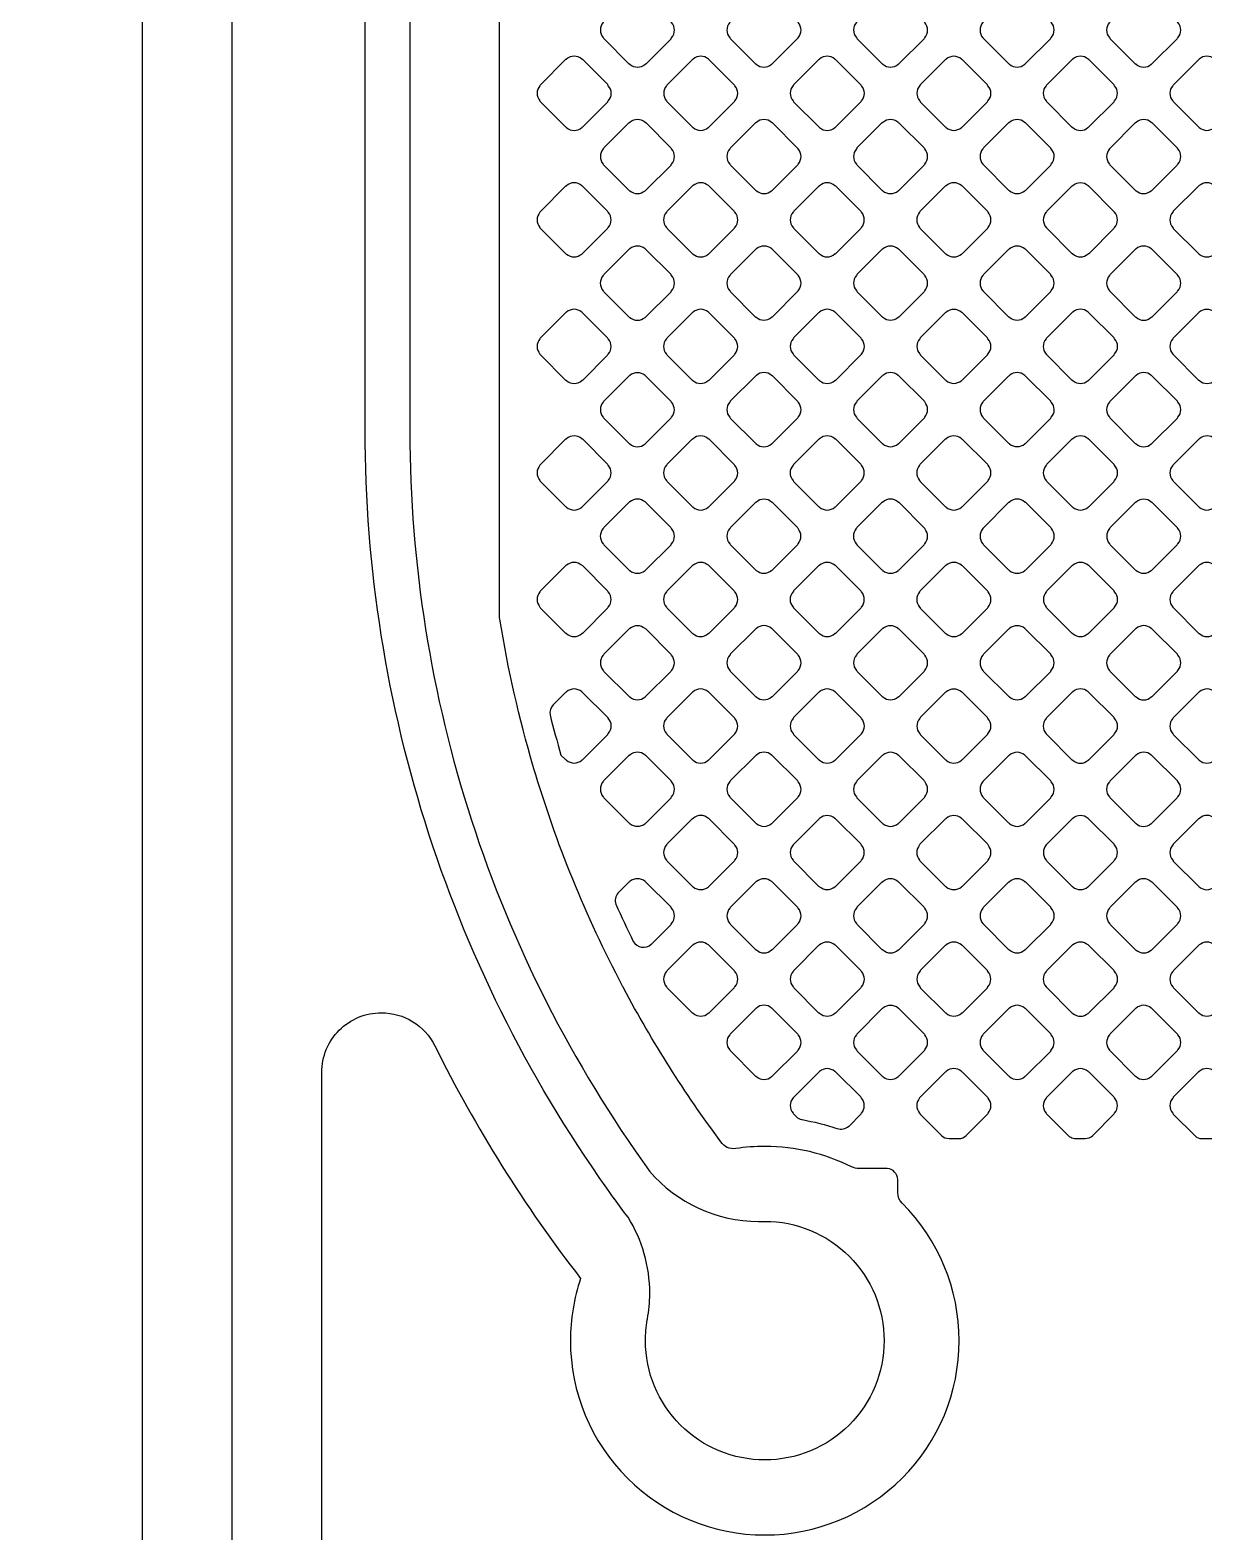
# Model space of a CAD drawing. Extents: x 0 to 248, y 0 to 175.
# Drawn here: x 93.508 to 95.507, y 133.975 to 136.533 of the extents above; entities that cross this region are included whole.
import ezdxf

# ---------------------------------------------------------------- set-up
doc = ezdxf.new("R2010")
doc.units = 0
doc.layers.add('gbr-dxf', color=7, linetype='Continuous')

msp = doc.modelspace()

# ---------------------------------------------------------------- linework, layer by layer
at = {"layer": 'gbr-dxf', "linetype": 'Continuous'}
for points in [[(91.9697, 142.8972, -0.195845), (94.1545, 137.5371, -0.014149), (94.1546, 137.5351), (94.1546, 135.853, -0.025288), (94.1545, 135.8492, 0.157439), (94.5628, 134.5893, 0.219385), (94.7483, 134.5038, -0.014355), (94.7503, 134.5037, -0.010806), (94.7589, 134.5039, -0.414223), (94.9621, 134.3007, -0.414223), (94.7589, 134.0975, -0.414223), (94.5557, 134.3007, -0.043561), (94.5587, 134.3358, -0.012185), (94.559, 134.3374, 0.044234), (94.563, 134.3803, -0.010298), (94.563, 134.3816, 0.140494), (94.526, 134.5108, -0.004442), (94.5028, 134.5423), (94.5026, 134.5425, -0.158008), (94.0783, 135.8515, -0.014071), (94.0784, 135.8534), (94.0784, 137.5331, -0.014135), (94.0783, 137.5351, 0.196009), (91.9132, 142.846, -0.019381)], [(91.7264, 142.7566, -0.122231), (93.6151, 139.6209, -0.016533), (93.6165, 139.6162, -0.065936), (93.8516, 137.847, -0.007748), (93.8516, 137.845), (93.8516, 132.8925, -0.009724), (93.8515, 132.8898, 0.160485), (94.0703, 132.2309, 0.174527), (94.2731, 132.1404, -0.014827), (94.2774, 132.1399, -0.386382), (94.4611, 131.9377, -0.414223), (94.2579, 131.7345, -0.395614), (94.0551, 131.9247, 0.115459), (94.0073, 132.0661, -0.01735), (93.9524, 132.1341), (93.9522, 132.1344, -0.1621), (93.6991, 132.8904, -0.007849), (93.6991, 132.8924, -0.011836), (93.6992, 132.8958), (93.6992, 137.843, -0.007677), (93.6992, 137.845, 0.065927), (93.47, 139.5743, 0.12221), (91.6203, 142.6472, -0.008815)], [(94.0045, 132.6695), (94.0045, 134.7576, -0.414237), (94.1061, 134.8592, -0.284737), (94.197, 134.8029, 0.04968), (94.4452, 134.4066, 0.081056), (94.4279, 134.3015), (94.4279, 134.3007, 0.414218), (94.7589, 133.9697, 0.414221), (95.0898, 134.3007, 0.198927), (94.9928, 134.5349, -0.199028), (94.9854, 134.5527), (94.9854, 134.5725, -0.014285), (94.9855, 134.5752, 0.37017), (94.9674, 134.594), (94.9192, 134.594, -0.127986), (94.9067, 134.5967, 0.115633), (94.7599, 134.6316, -0.012756), (94.7588, 134.6316, 0.037449), (94.7095, 134.6278, -0.301513), (94.6841, 134.6396, -0.038164), (94.5188, 134.9007, -0.029057), (94.5174, 134.9032, -0.016771), (94.5167, 134.9046, -0.04964), (94.3653, 135.2766, -0.024537), (94.3646, 135.2789, -0.031712), (94.3078, 135.5294, -0.052211), (94.3072, 135.5346), (94.3072, 135.5553, -0.031973), (94.3072, 135.5585), (94.3072, 135.5678, -0.031973), (94.3072, 135.5709), (94.3072, 135.7837, -0.023034), (94.3072, 135.7859), (94.3072, 136.2022, -0.022988), (94.3072, 136.2045), (94.3072, 136.4298, -0.031973), (94.3072, 136.433), (94.3072, 136.6457, -0.023034)]]:
    msp.add_lwpolyline(points, format="xyb", dxfattribs=at)
for points in [[(94.4838, 136.5201, -0.091558), (94.4848, 136.5185), (94.5276, 136.4757, -0.087638), (94.5291, 136.4748, 0.379289), (94.555, 136.4748, -0.095506), (94.5566, 136.4757), (94.5992, 136.5183, -0.095935), (94.6002, 136.5199, 0.379287), (94.6002, 136.5459, -0.096117), (94.5992, 136.5475), (94.5563, 136.5904, -0.083081), (94.5549, 136.5912, 0.379293), (94.529, 136.5912, -0.095956), (94.5273, 136.5902), (94.4848, 136.5477, -0.096266), (94.4838, 136.5461, 0.379731)], [(94.6993, 136.52, -0.09572), (94.7003, 136.5183), (94.7429, 136.4757, -0.091913), (94.7444, 136.4748, 0.379731), (94.7704, 136.4748, -0.09572), (94.7721, 136.4758), (94.8147, 136.5184, -0.096266), (94.8157, 136.52, 0.379731), (94.8157, 136.546, -0.100032), (94.8147, 136.5477), (94.7721, 136.5903, -0.087516), (94.7706, 136.5912, 0.379731), (94.7446, 136.5912, -0.09572), (94.743, 136.5903), (94.7003, 136.5476, -0.096266), (94.6993, 136.5459, 0.379731)], [(94.9149, 136.5201, -0.095506), (94.9158, 136.5185), (94.9586, 136.4757, -0.091317), (94.9601, 136.4748, 0.379293), (94.9861, 136.4748, -0.096625), (94.9877, 136.4758), (95.0302, 136.5183, -0.096314), (95.0312, 136.5199, 0.379672), (95.0312, 136.5459, -0.09185), (95.0303, 136.5474), (94.9875, 136.5902, -0.095895), (94.9859, 136.5912, 0.379293), (94.9599, 136.5912, -0.095956), (94.9583, 136.5902), (94.9158, 136.5477, -0.096332), (94.9149, 136.5461, 0.379289)], [(95.1303, 136.5199, -0.087314), (95.1312, 136.5184), (95.1738, 136.4759, -0.09979), (95.1755, 136.4748, 0.379731), (95.2015, 136.4748, -0.09572), (95.2031, 136.4758), (95.2458, 136.5185, -0.096266), (95.2467, 136.5201, 0.379731), (95.2467, 136.5461, -0.091558), (95.2458, 136.5476), (95.2032, 136.5902, -0.096266), (95.2016, 136.5912, 0.379731), (95.1756, 136.5912, -0.09572), (95.174, 136.5902), (95.1313, 136.5475, -0.096266), (95.1303, 136.5459, 0.379731)], [(95.3458, 136.5201, -0.087343), (95.3467, 136.5186), (95.3897, 136.4756, -0.08533), (95.3911, 136.4748, 0.379069), (95.4171, 136.4748, -0.095973), (95.4187, 136.4758), (95.4613, 136.5183, -0.096332), (95.4623, 136.52, 0.379321), (95.4623, 136.5459, -0.082787), (95.4614, 136.5473), (95.4185, 136.5903, -0.087645), (95.417, 136.5912, 0.379293), (95.391, 136.5912, -0.096265), (95.3894, 136.5902), (95.3468, 136.5477, -0.096314), (95.3459, 136.546, 0.379703)], [(94.376, 136.4123, -0.103506), (94.377, 136.4105), (94.4195, 136.368, -0.099711), (94.4212, 136.367, 0.379293), (94.4472, 136.367, -0.095956), (94.4488, 136.368), (94.4915, 136.4106, -0.096266), (94.4924, 136.4122, 0.379731), (94.4924, 136.4382, -0.107718), (94.4914, 136.4401), (94.4489, 136.4826, -0.096214), (94.4472, 136.4835, 0.379672), (94.4213, 136.4836, -0.095612), (94.4197, 136.4826), (94.3769, 136.4399, -0.095602), (94.376, 136.4382, 0.378906)], [(94.5916, 136.4123, -0.091745), (94.5926, 136.4107), (94.6353, 136.368, -0.087638), (94.6367, 136.3671, 0.379731), (94.6627, 136.3671, -0.096265), (94.6644, 136.3681), (94.7069, 136.4106, -0.095916), (94.7078, 136.4122, 0.379731), (94.7078, 136.4382, -0.096265), (94.7069, 136.4398), (94.6642, 136.4825, -0.083134), (94.6628, 136.4834, 0.379731), (94.6368, 136.4834, -0.095756), (94.6352, 136.4824), (94.5926, 136.4399, -0.095628), (94.5916, 136.4382, 0.379731)], [(94.807, 136.4123, -0.099534), (94.808, 136.4106), (94.8507, 136.368, -0.095296), (94.8523, 136.367, 0.379293), (94.8783, 136.367, -0.096625), (94.8799, 136.368), (94.9225, 136.4106, -0.096314), (94.9235, 136.4122, 0.379672), (94.9235, 136.4382, -0.096157), (94.9226, 136.4398), (94.8799, 136.4825, -0.099711), (94.8782, 136.4835, 0.379293), (94.8522, 136.4835, -0.095956), (94.8506, 136.4825), (94.808, 136.4399, -0.096332), (94.807, 136.4383, 0.379289)], [(95.0227, 136.4123, -0.09572), (95.0237, 136.4107), (95.0663, 136.3681, -0.091913), (95.0678, 136.3671, 0.379731), (95.0938, 136.3671, -0.09572), (95.0954, 136.3681), (95.1379, 136.4106, -0.096266), (95.1389, 136.4122, 0.379731), (95.1389, 136.4382, -0.091558), (95.138, 136.4398), (95.0954, 136.4824, -0.096266), (95.0937, 136.4833, 0.379731), (95.0678, 136.4833, -0.09572), (95.0661, 136.4824), (95.0237, 136.4399, -0.096266), (95.0227, 136.4383, 0.379731)], [(95.238, 136.4123, -0.091581), (95.239, 136.4107), (95.2818, 136.3678, -0.086956), (95.2833, 136.3669, 0.379293), (95.3092, 136.367, -0.095956), (95.3109, 136.3679), (95.3536, 136.4107, -0.096332), (95.3546, 136.4123, 0.379289), (95.3546, 136.4382, -0.087248), (95.3537, 136.4397), (95.3108, 136.4826, -0.091364), (95.3093, 136.4835, 0.379293), (95.2833, 136.4835, -0.095956), (95.2817, 136.4825), (95.239, 136.4399, -0.096214), (95.238, 136.4382, 0.379672)], [(95.4537, 136.4122, -0.087748), (95.4546, 136.4108), (95.4974, 136.368, -0.083134), (95.4988, 136.3671, 0.379731), (95.5248, 136.3671, -0.096265), (95.5264, 136.3681), (95.564, 136.4057), (95.569, 136.4107, -0.095916), (95.57, 136.4123, 0.379731), (95.57, 136.4383, -0.082756), (95.5691, 136.4397), (95.5263, 136.4825, -0.087515), (95.5248, 136.4834, 0.379731), (95.4988, 136.4834, -0.096265), (95.4972, 136.4824), (95.4547, 136.4399, -0.095916), (95.4537, 136.4382, 0.379731)], [(94.4838, 136.3044, -0.104215), (94.4848, 136.3027), (94.5272, 136.2603, -0.100151), (94.5289, 136.2593, 0.379321), (94.5549, 136.2593, -0.095506), (94.5565, 136.2602), (94.5992, 136.3029, -0.095585), (94.6002, 136.3045, 0.379324), (94.6002, 136.3305, -0.107598), (94.5991, 136.3323), (94.5567, 136.3748, -0.095535), (94.5551, 136.3757, 0.379214), (94.5291, 136.3757, -0.095956), (94.5275, 136.3747), (94.4848, 136.3321, -0.095628), (94.4838, 136.3304, 0.379731)], [(94.6993, 136.3046, -0.091745), (94.7003, 136.303), (94.7431, 136.2602, -0.087638), (94.7446, 136.2593, 0.379731), (94.7705, 136.2593, -0.096265), (94.7722, 136.2603), (94.8147, 136.3028, -0.095916), (94.8157, 136.3044, 0.379731), (94.8157, 136.3304, -0.096265), (94.8147, 136.332), (94.7719, 136.3748, -0.083134), (94.7705, 136.3757, 0.379731), (94.7445, 136.3757, -0.096265), (94.7429, 136.3747), (94.7003, 136.3322, -0.095916), (94.6993, 136.3305, 0.379731)], [(94.9149, 136.3045, -0.099825), (94.9159, 136.3028), (94.9584, 136.2603, -0.095628), (94.96, 136.2593, 0.379731), (94.986, 136.2593, -0.096265), (94.9876, 136.2603), (95.0302, 136.3029, -0.096266), (95.0312, 136.3045, 0.379731), (95.0312, 136.3305, -0.096225), (95.0302, 136.3322), (94.9878, 136.3746, -0.100601), (94.986, 136.3756, 0.379731), (94.9601, 136.3756, -0.09572), (94.9584, 136.3747), (94.9158, 136.3321, -0.095628), (94.9149, 136.3304, 0.379731)], [(95.1303, 136.3045, -0.082792), (95.1312, 136.3032), (95.174, 136.2603, -0.095535), (95.1757, 136.2593, 0.379214), (95.2016, 136.2593, -0.095956), (95.2033, 136.2603), (95.2458, 136.3028, -0.096128), (95.2467, 136.3044, 0.379064), (95.2468, 136.3304, -0.089502), (95.2458, 136.3319), (95.203, 136.3747, -0.091364), (95.2014, 136.3757, 0.379214), (95.1755, 136.3757, -0.096625), (95.1738, 136.3747), (95.1313, 136.3321, -0.096121), (95.1303, 136.3305, 0.379672)], [(95.3459, 136.3044, -0.091745), (95.3468, 136.3029), (95.3895, 136.2602, -0.087638), (95.391, 136.2593, 0.379731), (95.4169, 136.2593, -0.096265), (95.4186, 136.2602), (95.4613, 136.303, -0.095916), (95.4623, 136.3046, 0.379731), (95.4623, 136.3306, -0.087748), (95.4614, 136.332), (95.4187, 136.3747, -0.091964), (95.4171, 136.3757, 0.379731), (95.3911, 136.3757, -0.096265), (95.3895, 136.3747), (95.3468, 136.332, -0.095916), (95.3459, 136.3304, 0.379731)], [(94.376, 136.1966, -0.100032), (94.377, 136.1949), (94.4195, 136.1524, -0.096266), (94.4211, 136.1515, 0.379731), (94.4471, 136.1515, -0.09572), (94.4487, 136.1524), (94.4913, 136.1951, -0.096266), (94.4923, 136.1967, 0.379731), (94.4923, 136.2227, -0.09572), (94.4913, 136.2243), (94.4486, 136.267, -0.083056), (94.4473, 136.2679, 0.379731), (94.4213, 136.2679, -0.09572), (94.4196, 136.2669), (94.377, 136.2242, -0.096266), (94.376, 136.2226, 0.379731)], [(94.5915, 136.2227, 0.379214), (94.5915, 136.1967, -0.104392), (94.5925, 136.195), (94.635, 136.1525, -0.100115), (94.6367, 136.1515, 0.379672), (94.6627, 136.1514, -0.096157), (94.6643, 136.1524), (94.707, 136.1951, -0.095796), (94.708, 136.1967, 0.379293), (94.708, 136.2227, -0.108042), (94.7069, 136.2245), (94.6644, 136.267, -0.096023), (94.6628, 136.268, 0.379672), (94.6368, 136.268, -0.096157), (94.6352, 136.2671), (94.5925, 136.2243, -0.095602)], [(94.8072, 136.1967, -0.091558), (94.8081, 136.1952), (94.8508, 136.1525, -0.087516), (94.8523, 136.1516, 0.379731), (94.8782, 136.1516, -0.09572), (94.8799, 136.1526), (94.9224, 136.1951, -0.096266), (94.9234, 136.1967, 0.379731), (94.9234, 136.2227, -0.096225), (94.9224, 136.2243), (94.8797, 136.267, -0.083076), (94.8783, 136.2679, 0.379731), (94.8523, 136.2679, -0.09572), (94.8507, 136.2669), (94.8081, 136.2244, -0.096266), (94.8072, 136.2227, 0.379731)], [(95.0225, 136.1968, -0.099713), (95.0235, 136.1951), (95.0662, 136.1524, -0.095535), (95.0678, 136.1515, 0.379293), (95.0938, 136.1515, -0.096119), (95.0954, 136.1525), (95.138, 136.1951, -0.096332), (95.139, 136.1967, 0.379321), (95.139, 136.2227, -0.095866), (95.1381, 136.2243), (95.0954, 136.267, -0.100073), (95.0937, 136.268, 0.379293), (95.0678, 136.2679, -0.096265), (95.0661, 136.267), (95.0235, 136.2244, -0.096314), (95.0226, 136.2227, 0.379672)], [(95.2381, 136.1967, -0.082796), (95.239, 136.1953), (95.2817, 136.1526, -0.095628), (95.2834, 136.1516, 0.379731), (95.3093, 136.1516, -0.096265), (95.311, 136.1526), (95.3535, 136.1951, -0.095916), (95.3544, 136.1967, 0.379731), (95.3544, 136.2227, -0.087748), (95.3535, 136.2242), (95.3108, 136.2669, -0.091964), (95.3093, 136.2678, 0.379731), (95.2833, 136.2678, -0.096265), (95.2817, 136.2669), (95.2391, 136.2243, -0.095916), (95.2381, 136.2227, 0.379731)], [(95.4536, 136.1967, -0.091558), (95.4545, 136.1952), (95.4973, 136.1523, -0.087516), (95.4988, 136.1514, 0.379731), (95.5248, 136.1514, -0.09572), (95.5264, 136.1524), (95.5691, 136.1951, -0.096266), (95.5701, 136.1968, 0.379731), (95.5701, 136.2227, -0.087314), (95.5692, 136.2242), (95.5264, 136.267, -0.091913), (95.5248, 136.268, 0.379731), (95.4988, 136.268, -0.09572), (95.4972, 136.267), (95.4545, 136.2243, -0.096266), (95.4536, 136.2227, 0.379731)], [(94.4837, 136.0889, -0.099812), (94.4847, 136.0872), (94.5273, 136.0446, -0.095628), (94.5289, 136.0436, 0.379731), (94.5549, 136.0436, -0.096265), (94.5565, 136.0446), (94.5992, 136.0872, -0.095916), (94.6001, 136.0889, 0.379731), (94.6001, 136.1148, -0.096265), (94.5992, 136.1165), (94.5563, 136.1593, -0.083056), (94.5549, 136.1602, 0.379731), (94.529, 136.1602, -0.09572), (94.5273, 136.1592), (94.4847, 136.1165, -0.096266), (94.4837, 136.1149, 0.379731)], [(94.6993, 136.0889, -0.103612), (94.7004, 136.0871), (94.7427, 136.0448, -0.09979), (94.7444, 136.0438, 0.379731), (94.7704, 136.0438, -0.09572), (94.7721, 136.0447), (94.8147, 136.0874, -0.096266), (94.8157, 136.089, 0.379731), (94.8157, 136.115, -0.107718), (94.8146, 136.1168), (94.7722, 136.1592, -0.096266), (94.7706, 136.1602, 0.379731), (94.7446, 136.1602, -0.09572), (94.743, 136.1592), (94.7003, 136.1165, -0.096266), (94.6993, 136.1149, 0.379731)], [(94.9149, 136.115, 0.379293), (94.9149, 136.0891, -0.095956), (94.9158, 136.0874), (94.9586, 136.0447, -0.092406), (94.9601, 136.0438, 0.379672), (94.9861, 136.0438, -0.095612), (94.9877, 136.0447), (95.0302, 136.0873, -0.095602), (95.0312, 136.0889, 0.379293), (95.0312, 136.1149, -0.09253), (95.0302, 136.1164), (94.9876, 136.1591, -0.096761), (94.9859, 136.1601, 0.379672), (94.96, 136.1601, -0.096157), (94.9583, 136.1592), (94.9158, 136.1167, -0.095602)], [(95.1303, 136.0889, -0.087274), (95.1312, 136.0874), (95.1738, 136.0448, -0.099696), (95.1755, 136.0438, 0.379731), (95.2015, 136.0438, -0.096265), (95.2031, 136.0448), (95.2458, 136.0874, -0.095916), (95.2467, 136.0891, 0.379731), (95.2467, 136.115, -0.091745), (95.2458, 136.1166), (95.2032, 136.1592, -0.095916), (95.2016, 136.1601, 0.379731), (95.1756, 136.1601, -0.096265), (95.174, 136.1592), (95.1313, 136.1165, -0.095916), (95.1303, 136.1148, 0.379731)], [(95.3459, 136.089, -0.087314), (95.3468, 136.0876), (95.3897, 136.0446, -0.08267), (95.3911, 136.0437, 0.379731), (95.4171, 136.0437, -0.096265), (95.4187, 136.0447), (95.4613, 136.0873, -0.095916), (95.4623, 136.0889, 0.379731), (95.4623, 136.1149, -0.083235), (95.4614, 136.1163), (95.4185, 136.1593, -0.087516), (95.417, 136.1602, 0.379731), (95.391, 136.1602, -0.09572), (95.3894, 136.1592), (95.3468, 136.1166, -0.096266), (95.3459, 136.115, 0.379731)], [(94.376, 135.9812, -0.09572), (94.377, 135.9796), (94.4197, 135.9369, -0.091964), (94.4212, 135.9359, 0.379731), (94.4472, 135.9359, -0.096265), (94.4488, 135.9369), (94.4913, 135.9794, -0.095916), (94.4923, 135.9811, 0.379731), (94.4923, 136.007, -0.100266), (94.4913, 136.0087), (94.4486, 136.0515, -0.087516), (94.4471, 136.0524, 0.379731), (94.4211, 136.0524, -0.09572), (94.4195, 136.0514), (94.377, 136.0088, -0.096266), (94.376, 136.0072, 0.379731)], [(94.5915, 135.9811, -0.100032), (94.5925, 135.9794), (94.635, 135.9369, -0.096266), (94.6366, 135.9359, 0.379731), (94.6626, 135.9359, -0.09572), (94.6642, 135.9369), (94.7069, 135.9795, -0.095916), (94.7078, 135.9812, 0.379731), (94.7078, 136.0072, -0.096265), (94.7069, 136.0088), (94.6642, 136.0515, -0.083134), (94.6628, 136.0524, 0.379731), (94.6368, 136.0524, -0.095756), (94.6352, 136.0514), (94.5925, 136.0087, -0.096266), (94.5915, 136.0071, 0.379731)], [(94.807, 135.9813, -0.107718), (94.8081, 135.9794), (94.8505, 135.937, -0.104018), (94.8523, 135.936, 0.379731), (94.8783, 135.936, -0.09572), (94.8799, 135.9369), (94.9225, 135.9796, -0.096266), (94.9235, 135.9812, 0.379731), (94.9235, 136.0072, -0.103612), (94.9225, 136.009), (94.8801, 136.0514, -0.107817), (94.8782, 136.0524, 0.379731), (94.8522, 136.0524, -0.096265), (94.8506, 136.0514), (94.808, 136.0089, -0.096266), (94.807, 136.0072, 0.379731)], [(95.0227, 135.9813, -0.096117), (95.0237, 135.9796), (95.0662, 135.937, -0.092342), (95.0678, 135.9361, 0.379543), (95.0938, 135.9361, -0.098572), (95.0954, 135.9371), (95.1379, 135.9796, -0.095796), (95.1389, 135.9812, 0.379293), (95.1389, 136.0072, -0.092348), (95.1379, 136.0087), (95.0954, 136.0513, -0.096111), (95.0937, 136.0523, 0.379289), (95.0678, 136.0523, -0.095866), (95.0661, 136.0513), (95.0237, 136.0089, -0.09842), (95.0227, 136.0072, 0.379415)], [(95.238, 135.9812, -0.091685), (95.239, 135.9797), (95.2818, 135.9368, -0.086956), (95.2833, 135.9359, 0.379731), (95.3093, 135.9359, -0.096265), (95.3109, 135.9369), (95.3536, 135.9796, -0.095916), (95.3546, 135.9813, 0.379731), (95.3546, 136.0072, -0.087748), (95.3537, 136.0087), (95.3109, 136.0515, -0.092126), (95.3093, 136.0525, 0.379731), (95.2833, 136.0525, -0.09572), (95.2817, 136.0515), (95.239, 136.0088, -0.095628), (95.238, 136.0072, 0.379731)], [(95.4537, 135.9812, -0.087314), (95.4546, 135.9797), (95.4975, 135.9368, -0.083056), (95.4989, 135.9359, 0.379731), (95.5249, 135.9359, -0.09572), (95.5265, 135.9369), (95.5691, 135.9795, -0.096266), (95.5701, 135.9811, 0.379731), (95.5701, 136.0071, -0.082756), (95.5692, 136.0085), (95.5263, 136.0514, -0.087516), (95.5248, 136.0523, 0.379731), (95.4988, 136.0523, -0.09572), (95.4972, 136.0514), (95.4547, 136.0088, -0.096266), (95.4537, 136.0072, 0.379731)], [(94.4838, 135.8734, -0.09572), (94.4848, 135.8718), (94.5274, 135.8292, -0.091913), (94.5289, 135.8282, 0.379731), (94.5549, 135.8282, -0.09572), (94.5565, 135.8292), (94.599, 135.8717, -0.096266), (94.6, 135.8734, 0.379731), (94.6, 135.8993, -0.10007), (94.599, 135.9011), (94.5564, 135.9436, -0.087639), (94.5549, 135.9445, 0.379731), (94.529, 135.9445, -0.09572), (94.5273, 135.9436), (94.4848, 135.901, -0.096266), (94.4838, 135.8994, 0.379731)], [(94.6992, 135.8734, -0.099825), (94.7002, 135.8717), (94.7428, 135.8291, -0.096266), (94.7444, 135.8281, 0.379731), (94.7704, 135.8281, -0.09572), (94.7721, 135.8291), (94.8147, 135.8717, -0.095628), (94.8157, 135.8734, 0.379731), (94.8157, 135.8993, -0.096265), (94.8147, 135.901), (94.7719, 135.9438, -0.083134), (94.7705, 135.9447, 0.379731), (94.7445, 135.9447, -0.096265), (94.7429, 135.9437), (94.7002, 135.901, -0.095916), (94.6992, 135.8994, 0.379731)], [(94.9149, 135.8734, -0.107269), (94.9159, 135.8716), (94.9582, 135.8293, -0.103446), (94.96, 135.8283, 0.379731), (94.986, 135.8283, -0.096265), (94.9876, 135.8292), (95.0302, 135.8719, -0.095916), (95.0312, 135.8735, 0.379731), (95.0312, 135.8995, -0.104215), (95.0302, 135.9013), (94.9879, 135.9435, -0.107817), (94.986, 135.9446, 0.379731), (94.9601, 135.9446, -0.096265), (94.9584, 135.9436), (94.9158, 135.901, -0.095916), (94.9149, 135.8994, 0.379731)], [(95.1303, 135.8994, 0.379293), (95.1303, 135.8735, -0.083235), (95.1312, 135.8721), (95.174, 135.8293, -0.096214), (95.1757, 135.8283, 0.379672), (95.2016, 135.8283, -0.095612), (95.2032, 135.8292), (95.2458, 135.8718, -0.095796), (95.2468, 135.8734, 0.379293), (95.2467, 135.8994, -0.08798), (95.2458, 135.9009), (95.203, 135.9437, -0.092289), (95.2015, 135.9446, 0.379289), (95.1755, 135.9446, -0.095506), (95.1739, 135.9437), (95.1313, 135.9011, -0.095602)], [(95.3459, 135.8734, -0.091685), (95.3468, 135.8718), (95.3896, 135.829, -0.086956), (95.3911, 135.8281, 0.379731), (95.4171, 135.8281, -0.096265), (95.4187, 135.8291), (95.4614, 135.8718, -0.096266), (95.4624, 135.8734, 0.379731), (95.4624, 135.8994, -0.08798), (95.4615, 135.9009), (95.4187, 135.9437, -0.092126), (95.4171, 135.9446, 0.379731), (95.3911, 135.9446, -0.09572), (95.3895, 135.9437), (95.3468, 135.901, -0.095916), (95.3459, 135.8994, 0.379731)], [(94.376, 135.7656, -0.09148), (94.3769, 135.764), (94.4196, 135.7213, -0.086956), (94.4211, 135.7204, 0.379293), (94.4471, 135.7204, -0.095956), (94.4487, 135.7214), (94.4913, 135.764, -0.096214), (94.4923, 135.7657, 0.379672), (94.4923, 135.7916, -0.103621), (94.4913, 135.7934), (94.4488, 135.8359, -0.091364), (94.4472, 135.8369, 0.379293), (94.4213, 135.8368, -0.095956), (94.4196, 135.8359), (94.377, 135.7932, -0.096332), (94.376, 135.7916, 0.379289)], [(94.5915, 135.7657, -0.096265), (94.5925, 135.7641), (94.6352, 135.7214, -0.091913), (94.6367, 135.7204, 0.379731), (94.6627, 135.7204, -0.09572), (94.6644, 135.7214), (94.7069, 135.7639, -0.096266), (94.7078, 135.7655, 0.379731), (94.7078, 135.7915, -0.10007), (94.7068, 135.7932), (94.6641, 135.8359, -0.087638), (94.6626, 135.8368, 0.379731), (94.6367, 135.8368, -0.096265), (94.635, 135.8359), (94.5925, 135.7933, -0.095916), (94.5915, 135.7917, 0.379731)], [(94.807, 135.7656, -0.099825), (94.808, 135.7639), (94.8505, 135.7214, -0.095628), (94.8521, 135.7204, 0.379731), (94.8781, 135.7204, -0.096265), (94.8798, 135.7214), (94.9224, 135.764, -0.095916), (94.9234, 135.7657, 0.379731), (94.9234, 135.7916, -0.096265), (94.9224, 135.7933), (94.8797, 135.836, -0.083134), (94.8783, 135.8368, 0.379731), (94.8523, 135.8368, -0.096265), (94.8507, 135.8359), (94.808, 135.7932, -0.095916), (94.807, 135.7916, 0.379731)], [(95.0226, 135.7657, -0.107718), (95.0236, 135.7639), (95.066, 135.7215, -0.104018), (95.0678, 135.7204, 0.379731), (95.0938, 135.7204, -0.09572), (95.0954, 135.7214), (95.138, 135.764, -0.095916), (95.139, 135.7657, 0.379731), (95.139, 135.7917, -0.104215), (95.138, 135.7935), (95.0956, 135.8358, -0.107548), (95.0937, 135.8369, 0.379731), (95.0678, 135.8369, -0.09572), (95.0661, 135.8359), (95.0235, 135.7933, -0.096266), (95.0226, 135.7917, 0.379731)], [(95.2381, 135.7657, -0.087343), (95.2391, 135.7642), (95.282, 135.7212, -0.082483), (95.2834, 135.7204, 0.379293), (95.3094, 135.7204, -0.095956), (95.311, 135.7214), (95.3536, 135.764, -0.096266), (95.3546, 135.7656, 0.379731), (95.3546, 135.7916, -0.083522), (95.3537, 135.793), (95.3108, 135.8359, -0.088207), (95.3093, 135.8368, 0.379289), (95.2833, 135.8368, -0.095506), (95.2817, 135.8359), (95.2391, 135.7933, -0.095935), (95.2381, 135.7916, 0.379287)], [(95.4537, 135.7656, -0.091685), (95.4546, 135.764), (95.4973, 135.7213, -0.087297), (95.4988, 135.7204, 0.379731), (95.5248, 135.7204, -0.09572), (95.5264, 135.7214), (95.5691, 135.7641, -0.096266), (95.5701, 135.7657, 0.379731), (95.5701, 135.7917, -0.087314), (95.5692, 135.7932), (95.5265, 135.8359, -0.091964), (95.5249, 135.8368, 0.379731), (95.499, 135.8368, -0.096265), (95.4973, 135.8358), (95.4547, 135.7932, -0.095916), (95.4537, 135.7915, 0.379731)], [(94.4837, 135.6579, -0.091558), (94.4846, 135.6563), (94.5274, 135.6135, -0.087516), (94.5289, 135.6126, 0.379731), (94.5549, 135.6126, -0.09572), (94.5565, 135.6136), (94.5992, 135.6562, -0.096266), (94.6001, 135.6578, 0.379731), (94.6001, 135.6838, -0.103612), (94.5991, 135.6856), (94.5565, 135.7282, -0.091913), (94.5549, 135.7292, 0.379731), (94.529, 135.7292, -0.09572), (94.5273, 135.7282), (94.4847, 135.6855, -0.096266), (94.4837, 135.6839, 0.379731)], [(94.6993, 135.6579, -0.096265), (94.7003, 135.6562), (94.7429, 135.6137, -0.091964), (94.7444, 135.6127, 0.379731), (94.7704, 135.6127, -0.096265), (94.7721, 135.6137), (94.8146, 135.6562, -0.095916), (94.8155, 135.6578, 0.379731), (94.8155, 135.6838, -0.100266), (94.8145, 135.6855), (94.7719, 135.7281, -0.087638), (94.7705, 135.729, 0.379731), (94.7445, 135.729, -0.096265), (94.7429, 135.728), (94.7003, 135.6855, -0.095916), (94.6993, 135.6839, 0.379731)], [(94.9147, 135.6579, -0.103612), (94.9158, 135.6561), (94.9583, 135.6136, -0.099696), (94.96, 135.6126, 0.379731), (94.986, 135.6126, -0.096265), (94.9876, 135.6136), (95.0302, 135.6562, -0.095916), (95.0312, 135.6579, 0.379731), (95.0312, 135.6838, -0.091745), (95.0303, 135.6854), (94.9875, 135.7281, -0.095916), (94.9859, 135.7291, 0.379731), (94.9599, 135.7291, -0.095756), (94.9583, 135.7281), (94.9157, 135.6855, -0.096266), (94.9147, 135.6839, 0.379731)], [(95.1303, 135.6578, -0.09572), (95.1313, 135.6562), (95.1738, 135.6137, -0.107548), (95.1757, 135.6126, 0.379731), (95.2016, 135.6126, -0.09572), (95.2033, 135.6136), (95.2459, 135.6562, -0.096266), (95.2469, 135.6579, 0.379731), (95.2469, 135.6839, -0.100032), (95.2459, 135.6856), (95.2034, 135.7281, -0.104018), (95.2016, 135.7291, 0.379731), (95.1756, 135.7291, -0.09572), (95.174, 135.7281), (95.1313, 135.6854, -0.096266), (95.1303, 135.6838, 0.379731)], [(95.346, 135.6579, -0.087314), (95.3469, 135.6564), (95.3897, 135.6136, -0.083121), (95.3911, 135.6127, 0.379731), (95.4171, 135.6127, -0.096265), (95.4187, 135.6137), (95.4613, 135.6563, -0.095916), (95.4623, 135.6579, 0.379731), (95.4623, 135.6839, -0.083235), (95.4614, 135.6853), (95.4186, 135.7281, -0.087639), (95.4171, 135.729, 0.379731), (95.3911, 135.729, -0.09572), (95.3895, 135.728), (95.347, 135.6855, -0.096266), (95.346, 135.6838, 0.379731)], [(94.376, 135.5502, -0.103834), (94.377, 135.5484), (94.4195, 135.5059, -0.09979), (94.4212, 135.5049, 0.379731), (94.4472, 135.5049, -0.09572), (94.4488, 135.5059), (94.4913, 135.5484, -0.096266), (94.4923, 135.55, 0.379731), (94.4923, 135.576, -0.107718), (94.4913, 135.5779), (94.4488, 135.6204, -0.095916), (94.4471, 135.6213, 0.379731), (94.4211, 135.6213, -0.096265), (94.4195, 135.6204), (94.377, 135.5778, -0.095916), (94.376, 135.5762, 0.379731)], [(94.5915, 135.5501, -0.091745), (94.5925, 135.5485), (94.6351, 135.5058, -0.087638), (94.6366, 135.5049, 0.379731), (94.6626, 135.5049, -0.096265), (94.6642, 135.5059), (94.7069, 135.5485, -0.095916), (94.7078, 135.5501, 0.379731), (94.7078, 135.5761, -0.104215), (94.7068, 135.5779), (94.6643, 135.6204, -0.091964), (94.6628, 135.6213, 0.379731), (94.6368, 135.6213, -0.096265), (94.6352, 135.6204), (94.5925, 135.5777, -0.095916), (94.5915, 135.576, 0.379731)], [(94.807, 135.5502, -0.09572), (94.808, 135.5486), (94.8507, 135.5058, -0.091964), (94.8523, 135.5049, 0.379731), (94.8782, 135.5049, -0.096265), (94.8799, 135.5059), (94.9224, 135.5484, -0.095916), (94.9234, 135.55, 0.379731), (94.9234, 135.576, -0.100266), (94.9223, 135.5777), (94.8796, 135.6204, -0.087639), (94.8782, 135.6213, 0.379731), (94.8522, 135.6213, -0.09572), (94.8505, 135.6204), (94.808, 135.5778, -0.096266), (94.807, 135.5762, 0.379731)], [(95.0226, 135.5501, -0.103612), (95.0236, 135.5483), (95.0661, 135.5058, -0.09979), (95.0678, 135.5048, 0.379731), (95.0938, 135.5048, -0.09572), (95.0954, 135.5058), (95.138, 135.5484, -0.095916), (95.139, 135.55, 0.379731), (95.139, 135.576, -0.091745), (95.1381, 135.5776), (95.0954, 135.6203, -0.095916), (95.0937, 135.6213, 0.379731), (95.0678, 135.6213, -0.096265), (95.0661, 135.6203), (95.0235, 135.5777, -0.096266), (95.0226, 135.5761, 0.379731)], [(95.2382, 135.55, -0.100032), (95.2392, 135.5483), (95.2816, 135.5059, -0.095916), (95.2833, 135.5049, 0.379731), (95.3093, 135.5049, -0.096265), (95.3109, 135.5059), (95.3536, 135.5486, -0.096266), (95.3546, 135.5502, 0.379731), (95.3546, 135.5762, -0.09572), (95.3536, 135.5778), (95.3111, 135.6203, -0.100054), (95.3094, 135.6213, 0.379731), (95.2835, 135.6213, -0.096265), (95.2818, 135.6203), (95.2391, 135.5777, -0.096266), (95.2382, 135.576, 0.379731)], [(95.4537, 135.5502, -0.087748), (95.4546, 135.5487), (95.4975, 135.5058, -0.083076), (95.4989, 135.5049, 0.379731), (95.5249, 135.5049, -0.09572), (95.5265, 135.5059), (95.5691, 135.5485, -0.096266), (95.5701, 135.5501, 0.379731), (95.5701, 135.5761, -0.082756), (95.5692, 135.5775), (95.5263, 135.6204, -0.087638), (95.5248, 135.6213, 0.379731), (95.4988, 135.6213, -0.096265), (95.4972, 135.6203), (95.4547, 135.5778, -0.095916), (95.4537, 135.5761, 0.379731)], [(94.4838, 135.4424, -0.103834), (94.4848, 135.4406), (94.5272, 135.3982, -0.099696), (94.5289, 135.3972, 0.379731), (94.5549, 135.3972, -0.096265), (94.5565, 135.3982), (94.599, 135.4407, -0.095916), (94.6, 135.4423, 0.379731), (94.6, 135.4683, -0.107999), (94.599, 135.4702), (94.5566, 135.5125, -0.095916), (94.5549, 135.5135, 0.379731), (94.529, 135.5135, -0.096265), (94.5273, 135.5125), (94.4848, 135.47, -0.095916), (94.4838, 135.4683, 0.379731)], [(94.6992, 135.4424, -0.091558), (94.7001, 135.4408), (94.743, 135.398, -0.087516), (94.7444, 135.3971, 0.379731), (94.7704, 135.3971, -0.09572), (94.7721, 135.3981), (94.8147, 135.4407, -0.096266), (94.8157, 135.4423, 0.379731), (94.8157, 135.4683, -0.103612), (94.8146, 135.4701), (94.772, 135.5127, -0.091913), (94.7705, 135.5136, 0.379731), (94.7445, 135.5136, -0.09572), (94.7429, 135.5127), (94.7002, 135.47, -0.096266), (94.6992, 135.4683, 0.379731)], [(94.9149, 135.4424, -0.100032), (94.9159, 135.4407), (94.9585, 135.3981, -0.096266), (94.9601, 135.3971, 0.379731), (94.9861, 135.3971, -0.09572), (94.9877, 135.3981), (95.0302, 135.4406, -0.096266), (95.0312, 135.4422, 0.379731), (95.0312, 135.4682, -0.096225), (95.0302, 135.4698), (94.9876, 135.5124, -0.100601), (94.9859, 135.5134, 0.379731), (94.9599, 135.5134, -0.09572), (94.9583, 135.5125), (94.9158, 135.47, -0.096266), (94.9149, 135.4684, 0.379731)], [(95.1303, 135.4422, -0.091685), (95.1313, 135.4406), (95.1737, 135.3982, -0.103642), (95.1755, 135.3971, 0.379731), (95.2015, 135.3971, -0.09572), (95.2031, 135.3981), (95.2458, 135.4407, -0.096266), (95.2467, 135.4424, 0.379731), (95.2467, 135.4683, -0.087314), (95.2458, 135.4698), (95.2031, 135.5125, -0.091964), (95.2016, 135.5135, 0.379731), (95.1756, 135.5135, -0.096265), (95.174, 135.5125), (95.1313, 135.4698, -0.095916), (95.1303, 135.4682, 0.379731)], [(95.3459, 135.4423, -0.100266), (95.3469, 135.4406), (95.3895, 135.398, -0.096332), (95.3911, 135.3971, 0.379289), (95.4171, 135.397, -0.095506), (95.4187, 135.398), (95.4615, 135.4408, -0.095935), (95.4624, 135.4424, 0.379287), (95.4624, 135.4683, -0.095612), (95.4615, 135.47), (95.4188, 135.5126, -0.099711), (95.4171, 135.5136, 0.379293), (95.3912, 135.5136, -0.095956), (95.3895, 135.5126), (95.3468, 135.47, -0.095916), (95.3459, 135.4683, 0.379731)], [(94.3932, 135.3666, 0.008999), (94.4118, 135.2982), (94.4197, 135.2904, -0.088992), (94.4212, 135.2894, 0.379045), (94.4472, 135.2895, -0.096248), (94.4488, 135.2905), (94.4914, 135.3331, -0.095916), (94.4924, 135.3347, 0.379731), (94.4924, 135.3607, -0.083235), (94.4915, 135.3621), (94.4487, 135.4049, -0.087638), (94.4472, 135.4058, 0.379731), (94.4213, 135.4058, -0.096265), (94.4196, 135.4048), (94.3984, 135.3836), (94.3983, 135.3835, 0.232497)], [(94.5915, 135.3347, -0.103612), (94.5925, 135.3329), (94.635, 135.2904, -0.099696), (94.6367, 135.2894, 0.379731), (94.6627, 135.2894, -0.096265), (94.6644, 135.2904), (94.7069, 135.3329, -0.095916), (94.7078, 135.3345, 0.379731), (94.7078, 135.3605, -0.107999), (94.7068, 135.3623), (94.6643, 135.4048, -0.096266), (94.6626, 135.4058, 0.379731), (94.6367, 135.4058, -0.09572), (94.635, 135.4048), (94.5925, 135.3623, -0.096266), (94.5915, 135.3606, 0.379731)], [(94.807, 135.3346, -0.09572), (94.808, 135.3329), (94.8507, 135.2902, -0.091913), (94.8523, 135.2893, 0.379731), (94.8783, 135.2893, -0.09572), (94.8799, 135.2903), (94.9225, 135.3329, -0.096266), (94.9235, 135.3345, 0.379731), (94.9235, 135.3605, -0.100032), (94.9225, 135.3622), (94.88, 135.4047, -0.104018), (94.8782, 135.4057, 0.379731), (94.8522, 135.4057, -0.09572), (94.8506, 135.4048), (94.808, 135.3622, -0.096266), (94.807, 135.3605, 0.379731)], [(95.0227, 135.3346, -0.100266), (95.0237, 135.3329), (95.0662, 135.2904, -0.095916), (95.0678, 135.2894, 0.379731), (95.0938, 135.2894, -0.095756), (95.0954, 135.2904), (95.1379, 135.3329, -0.095958), (95.1389, 135.3345, 0.379731), (95.1389, 135.3605, -0.09572), (95.1379, 135.3621), (95.0955, 135.4046, -0.100054), (95.0937, 135.4056, 0.379731), (95.0678, 135.4056, -0.096265), (95.0661, 135.4046), (95.0237, 135.3622, -0.095916), (95.0227, 135.3605, 0.379731)], [(95.238, 135.3345, -0.09572), (95.239, 135.3329), (95.2817, 135.2902, -0.091913), (95.2833, 135.2892, 0.379731), (95.3093, 135.2892, -0.09572), (95.3109, 135.2902), (95.3536, 135.3329, -0.096266), (95.3546, 135.3346, 0.379731), (95.3546, 135.3605, -0.082756), (95.3537, 135.3619), (95.3108, 135.4049, -0.087516), (95.3093, 135.4058, 0.379731), (95.2833, 135.4058, -0.09572), (95.2817, 135.4048), (95.239, 135.3621, -0.096266), (95.238, 135.3605, 0.379731)], [(95.4537, 135.3605, 0.379293), (95.4537, 135.3345, -0.10047), (95.4547, 135.3328), (95.4972, 135.2903, -0.096314), (95.4988, 135.2894, 0.379672), (95.5247, 135.2893, -0.096157), (95.5264, 135.2903), (95.5692, 135.3331, -0.095796), (95.5701, 135.3347, 0.379293), (95.5701, 135.3607, -0.096119), (95.5691, 135.3623), (95.5267, 135.4048, -0.100115), (95.5249, 135.4058, 0.379672), (95.499, 135.4058, -0.096157), (95.4974, 135.4048), (95.4546, 135.3621, -0.095796)], [(94.4838, 135.227, -0.097612), (94.4848, 135.2253), (94.5274, 135.1826, -0.095166), (94.529, 135.1816, 0.379208), (94.555, 135.1817, -0.09572), (94.5566, 135.1826), (94.5992, 135.2252, -0.095916), (94.6001, 135.2268, 0.379731), (94.6001, 135.2528, -0.096265), (94.5992, 135.2544), (94.5563, 135.2972, -0.083733), (94.5549, 135.2981, 0.379321), (94.529, 135.2981, -0.09527), (94.5274, 135.2972), (94.4848, 135.2546, -0.098), (94.4838, 135.2529, 0.379155)], [(94.6993, 135.2268, -0.103612), (94.7004, 135.2251), (94.7429, 135.1826, -0.09979), (94.7446, 135.1816, 0.379731), (94.7705, 135.1816, -0.09572), (94.7722, 135.1825), (94.8147, 135.225, -0.096266), (94.8157, 135.2267, 0.379731), (94.8157, 135.2526, -0.107718), (94.8146, 135.2545), (94.7721, 135.297, -0.096266), (94.7705, 135.298, 0.379731), (94.7445, 135.298, -0.09572), (94.7429, 135.297), (94.7003, 135.2545, -0.096266), (94.6993, 135.2528, 0.379731)], [(94.9149, 135.2267, -0.095865), (94.9158, 135.2251), (94.9584, 135.1825, -0.091437), (94.96, 135.1816, 0.379731), (94.986, 135.1816, -0.096265), (94.9876, 135.1826), (95.0302, 135.2252, -0.095916), (95.0312, 135.2268, 0.379731), (95.0312, 135.2528, -0.100266), (95.0302, 135.2545), (94.9878, 135.2969, -0.104018), (94.986, 135.2979, 0.379731), (94.9601, 135.2979, -0.09572), (94.9584, 135.2969), (94.9158, 135.2544, -0.096266), (94.9149, 135.2527, 0.379731)], [(95.1303, 135.2268, -0.087314), (95.1312, 135.2253), (95.1739, 135.1826, -0.09979), (95.1757, 135.1816, 0.379731), (95.2016, 135.1816, -0.09572), (95.2033, 135.1826), (95.2458, 135.2251, -0.096266), (95.2467, 135.2267, 0.379731), (95.2467, 135.2527, -0.091558), (95.2458, 135.2543), (95.2031, 135.297, -0.096266), (95.2015, 135.2979, 0.379731), (95.1755, 135.2979, -0.09572), (95.1738, 135.297), (95.1313, 135.2544, -0.096266), (95.1303, 135.2528, 0.379731)], [(95.3458, 135.2267, -0.095506), (95.3468, 135.2251), (95.3894, 135.1825, -0.09197), (95.391, 135.1815, 0.378943), (95.4169, 135.1815, -0.09601), (95.4186, 135.1825), (95.4613, 135.2253, -0.095796), (95.4623, 135.2269, 0.379214), (95.4623, 135.2528, -0.083235), (95.4614, 135.2542), (95.4186, 135.297, -0.087516), (95.4171, 135.298, 0.379731), (95.3911, 135.298, -0.09572), (95.3895, 135.297), (95.3468, 135.2543, -0.096111), (95.3459, 135.2527, 0.379321)], [(94.5916, 135.1191, -0.100926), (94.5926, 135.1174), (94.6352, 135.0748, -0.094348), (94.6368, 135.0738, 0.379293), (94.6628, 135.0738, -0.095956), (94.6644, 135.0748), (94.707, 135.1173, -0.096266), (94.708, 135.119, 0.379731), (94.708, 135.1449, -0.096225), (94.707, 135.1466), (94.6642, 135.1894, -0.083076), (94.6628, 135.1903, 0.379289), (94.6368, 135.1903, -0.095866), (94.6352, 135.1893), (94.5926, 135.1467, -0.095602), (94.5916, 135.1451, 0.378906)], [(94.8072, 135.119, -0.103621), (94.8082, 135.1172), (94.8505, 135.0749, -0.09979), (94.8523, 135.0739, 0.379731), (94.8782, 135.0739, -0.09572), (94.8799, 135.0748), (94.9224, 135.1173, -0.096266), (94.9234, 135.119, 0.379731), (94.9234, 135.1449, -0.108042), (94.9223, 135.1468), (94.8799, 135.1892, -0.096227), (94.8783, 135.1902, 0.379731), (94.8523, 135.1902, -0.096265), (94.8507, 135.1892), (94.8081, 135.1466, -0.095916), (94.8072, 135.145, 0.379731)], [(95.0226, 135.119, -0.095756), (95.0235, 135.1174), (95.0663, 135.0747, -0.091913), (95.0678, 135.0738, 0.379731), (95.0938, 135.0738, -0.09572), (95.0954, 135.0747), (95.138, 135.1174, -0.096266), (95.139, 135.119, 0.379731), (95.139, 135.145, -0.10007), (95.138, 135.1467), (95.0955, 135.1892, -0.103868), (95.0937, 135.1902, 0.379731), (95.0678, 135.1902, -0.096265), (95.0661, 135.1892), (95.0235, 135.1467, -0.095916), (95.0226, 135.145, 0.379731)], [(95.2381, 135.119, -0.09148), (95.2391, 135.1175), (95.2818, 135.0747, -0.086956), (95.2833, 135.0738, 0.379293), (95.3092, 135.0738, -0.095956), (95.3109, 135.0748), (95.3535, 135.1174, -0.096314), (95.3545, 135.1191, 0.379672), (95.3545, 135.145, -0.087254), (95.3536, 135.1465), (95.3108, 135.1892, -0.091364), (95.3093, 135.1902, 0.379214), (95.2833, 135.1901, -0.096625), (95.2817, 135.1892), (95.2391, 135.1466, -0.095916), (95.2382, 135.145, 0.379289)], [(95.4535, 135.145, 0.379293), (95.4536, 135.119, -0.096103), (95.4545, 135.1174), (95.4972, 135.0747, -0.091913), (95.4988, 135.0737, 0.379731), (95.5248, 135.0737, -0.09572), (95.5264, 135.0747), (95.5691, 135.1174, -0.095819), (95.5701, 135.1191, 0.379289), (95.5701, 135.145, -0.082787), (95.5693, 135.1464), (95.5263, 135.1894, -0.087175), (95.5248, 135.1903, 0.378906), (95.4989, 135.1903, -0.095506), (95.4972, 135.1893), (95.4545, 135.1466, -0.095602)], [(94.5052, 135.0442, 0.008909), (94.535, 134.9807, 0.470948), (94.5655, 134.9759, -0.021019), (94.5658, 134.9762), (94.5993, 135.0096, -0.095602), (94.6002, 135.0112, 0.378858), (94.6002, 135.0372, -0.100504), (94.5992, 135.0389), (94.5565, 135.0817, -0.08533), (94.555, 135.0826, 0.379293), (94.5291, 135.0826, -0.095956), (94.5274, 135.0816), (94.5088, 135.063, 0.252809)], [(94.6994, 135.0113, -0.10007), (94.7004, 135.0096), (94.7429, 134.967, -0.093475), (94.7445, 134.9661, 0.379683), (94.7705, 134.9661, -0.09572), (94.7721, 134.9671), (94.8147, 135.0096, -0.096266), (94.8157, 135.0113, 0.379731), (94.8157, 135.0373, -0.09572), (94.8147, 135.0389), (94.772, 135.0816, -0.083121), (94.7706, 135.0825, 0.379731), (94.7446, 135.0825, -0.096265), (94.743, 135.0815), (94.7004, 135.0389, -0.096266), (94.6994, 135.0373, 0.379731)], [(94.9149, 135.0114, -0.107718), (94.9159, 135.0095), (94.9583, 134.9671, -0.104018), (94.9601, 134.9661, 0.379731), (94.9861, 134.9661, -0.09572), (94.9877, 134.967), (95.0302, 135.0095, -0.096266), (95.0312, 135.0112, 0.379731), (95.0312, 135.0372, -0.10399), (95.0302, 135.0389), (94.9878, 135.0813, -0.108029), (94.9859, 135.0824, 0.379731), (94.9599, 135.0824, -0.09572), (94.9583, 135.0814), (94.9158, 135.039, -0.096266), (94.9149, 135.0373, 0.379731)], [(95.1303, 135.0112, -0.082704), (95.1312, 135.0098), (95.1739, 134.967, -0.095602), (95.1755, 134.9661, 0.379293), (95.2015, 134.9661, -0.095956), (95.2031, 134.9671), (95.2458, 135.0097, -0.096214), (95.2467, 135.0113, 0.379672), (95.2468, 135.0373, -0.095612), (95.2458, 135.0389), (95.2033, 135.0814, -0.099711), (95.2016, 135.0824, 0.379293), (95.1756, 135.0824, -0.095956), (95.174, 135.0814), (95.1313, 135.0388, -0.096332), (95.1303, 135.0371, 0.379289)], [(95.3459, 135.0113, -0.091745), (95.3468, 135.0097), (95.3896, 134.9669, -0.087516), (95.3911, 134.966, 0.379731), (95.4171, 134.966, -0.09572), (95.4187, 134.967), (95.4613, 135.0096, -0.096266), (95.4623, 135.0112, 0.379731), (95.4623, 135.0372, -0.08798), (95.4614, 135.0387), (95.4186, 135.0815, -0.091913), (95.417, 135.0824, 0.379731), (95.391, 135.0824, -0.09572), (95.3894, 135.0815), (95.3468, 135.0389, -0.095916), (95.3459, 135.0373, 0.379731)], [(94.5916, 134.9035, -0.098104), (94.5926, 134.9019), (94.6352, 134.8593, -0.091578), (94.6368, 134.8583, 0.379293), (94.6627, 134.8583, -0.096265), (94.6644, 134.8593), (94.7069, 134.9019, -0.096332), (94.7079, 134.9035, 0.379289), (94.7079, 134.9295, -0.10175), (94.7069, 134.9312), (94.6643, 134.9738, -0.086295), (94.6628, 134.9747, 0.379214), (94.6369, 134.9747, -0.096625), (94.6352, 134.9737), (94.5926, 134.9311, -0.096128), (94.5916, 134.9295, 0.379506)], [(94.8071, 134.9036, -0.103354), (94.8081, 134.9018), (94.8506, 134.8593, -0.101573), (94.8523, 134.8583, 0.379982), (94.8783, 134.8583, -0.094068), (94.8799, 134.8592), (94.9225, 134.9018, -0.096266), (94.9235, 134.9035, 0.379731), (94.9235, 134.9295, -0.091558), (94.9226, 134.931), (94.8799, 134.9737, -0.096266), (94.8782, 134.9747, 0.379731), (94.8522, 134.9747, -0.09572), (94.8506, 134.9737), (94.8081, 134.9312, -0.096266), (94.8071, 134.9296, 0.379683)], [(95.0227, 134.9036, -0.107077), (95.0237, 134.9017), (95.066, 134.8594, -0.103498), (95.0678, 134.8583, 0.379293), (95.0938, 134.8584, -0.095956), (95.0954, 134.8593), (95.1379, 134.9018, -0.096214), (95.1389, 134.9035, 0.379672), (95.1389, 134.9294, -0.103621), (95.1379, 134.9312), (95.0956, 134.9735, -0.10739), (95.0937, 134.9746, 0.379293), (95.0678, 134.9746, -0.096265), (95.0661, 134.9736), (95.0237, 134.9311, -0.096111), (95.0227, 134.9295, 0.379321)], [(95.238, 134.9035, -0.087314), (95.2389, 134.902), (95.2819, 134.8591, -0.083056), (95.2833, 134.8582, 0.379731), (95.3093, 134.8582, -0.09572), (95.3109, 134.8592), (95.3536, 134.9019, -0.096266), (95.3546, 134.9035, 0.379731), (95.3546, 134.9295, -0.091558), (95.3536, 134.9311), (95.3109, 134.9738, -0.096266), (95.3093, 134.9747, 0.379731), (95.2833, 134.9747, -0.09572), (95.2817, 134.9738), (95.239, 134.9311, -0.096266), (95.238, 134.9295, 0.379731)], [(95.4537, 134.9035, -0.091745), (95.4546, 134.9019), (95.4973, 134.8592, -0.087638), (95.4988, 134.8583, 0.379731), (95.5248, 134.8583, -0.096265), (95.5264, 134.8593), (95.569, 134.9019, -0.095916), (95.57, 134.9035, 0.379731), (95.57, 134.9295, -0.087748), (95.5691, 134.931), (95.5264, 134.9737, -0.091964), (95.5248, 134.9746, 0.379731), (95.4988, 134.9746, -0.096265), (95.4972, 134.9736), (95.4547, 134.9311, -0.095916), (95.4537, 134.9295, 0.379731)], [(94.6993, 134.7958, -0.096117), (94.7003, 134.7942), (94.743, 134.7514, -0.09197), (94.7446, 134.7505, 0.379214), (94.7705, 134.7505, -0.095956), (94.7722, 134.7515), (94.8147, 134.794, -0.095602), (94.8157, 134.7957, 0.378906), (94.8157, 134.8216, -0.102153), (94.8147, 134.8234), (94.772, 134.8661, -0.086961), (94.7705, 134.867, 0.379293), (94.7445, 134.867, -0.095956), (94.7429, 134.866), (94.7003, 134.8234, -0.096121), (94.6993, 134.8218, 0.379672)], [(94.9149, 134.7958, -0.10234), (94.9159, 134.794), (94.9583, 134.7516, -0.099933), (94.96, 134.7506, 0.379293), (94.986, 134.7506, -0.095956), (94.9876, 134.7515), (95.0302, 134.7941, -0.096214), (95.0312, 134.7958, 0.379672), (95.0312, 134.8217, -0.092162), (95.0303, 134.8233), (94.9876, 134.8659, -0.095602), (94.986, 134.8669, 0.379214), (94.9601, 134.8669, -0.096625), (94.9584, 134.8659), (94.9159, 134.8233, -0.096266), (94.9149, 134.8217, 0.379332)], [(95.1303, 134.7958, -0.095865), (95.1313, 134.7941), (95.1738, 134.7516, -0.107548), (95.1757, 134.7506, 0.379731), (95.2016, 134.7506, -0.09572), (95.2033, 134.7515), (95.2458, 134.794, -0.096266), (95.2467, 134.7957, 0.379731), (95.2467, 134.8217, -0.100032), (95.2457, 134.8234), (95.2032, 134.8659, -0.103868), (95.2015, 134.8669, 0.379731), (95.1755, 134.8669, -0.096265), (95.1738, 134.8659), (95.1313, 134.8234, -0.096266), (95.1303, 134.8217, 0.379731)], [(95.3459, 134.7957, -0.087748), (95.3468, 134.7942), (95.3896, 134.7514, -0.083134), (95.391, 134.7505, 0.379731), (95.4169, 134.7505, -0.096265), (95.4186, 134.7515), (95.4613, 134.7942, -0.095916), (95.4623, 134.7958, 0.379731), (95.4623, 134.8218, -0.091745), (95.4613, 134.8234), (95.4188, 134.8659, -0.095916), (95.4171, 134.8669, 0.379731), (95.3911, 134.8669, -0.096265), (95.3895, 134.8659), (95.3468, 134.8233, -0.095916), (95.3459, 134.8216, 0.379731)], [(94.8072, 134.688, -0.09572), (94.8081, 134.6863), (94.8123, 134.6822), (94.8123, 134.6822, 0.138214), (94.8219, 134.6772, -0.04398), (94.8223, 134.6771, -0.040325), (94.8818, 134.662, -0.038583), (94.8821, 134.662, 0.27115), (94.9019, 134.6659), (94.9023, 134.6662), (94.9023, 134.6662), (94.9224, 134.6863, -0.096128), (94.9234, 134.688, 0.379506), (94.9234, 134.7139, -0.101553), (94.9224, 134.7157), (94.8798, 134.7582, -0.088344), (94.8783, 134.7591, 0.379731), (94.8523, 134.7591, -0.096265), (94.8507, 134.7582), (94.8081, 134.7156, -0.095916), (94.8072, 134.714, 0.379731)], [(95.0226, 134.688, -0.102052), (95.0236, 134.6863), (95.0592, 134.6506, -0.056259), (95.0596, 134.6503, 0.181715), (95.0726, 134.6449, -0.035866), (95.0729, 134.6448), (95.0891, 134.6448, 0.175844), (95.1017, 134.65), (95.138, 134.6863, -0.096266), (95.139, 134.688, 0.379731), (95.139, 134.7139, -0.092139), (95.1381, 134.7155), (95.0954, 134.7582, -0.095916), (95.0937, 134.7592, 0.379731), (95.0678, 134.7592, -0.096265), (95.0661, 134.7582), (95.0235, 134.7156, -0.095916), (95.0226, 134.714, 0.379731)], [(95.2381, 134.6879, -0.095756), (95.2391, 134.6863), (95.2752, 134.6502), (95.2752, 134.6502, 0.064639), (95.2794, 134.6472, -0.059669), (95.2799, 134.647, 0.108256), (95.2882, 134.6448), (95.3041, 134.6448, -0.034985), (95.3044, 134.6449, 0.181317), (95.3174, 134.6503), (95.3174, 134.6503), (95.3535, 134.6863, -0.095916), (95.3544, 134.688, 0.379731), (95.3544, 134.714, -0.100266), (95.3534, 134.7157), (95.3111, 134.758, -0.103868), (95.3093, 134.7591, 0.379731), (95.2833, 134.7591, -0.096265), (95.2817, 134.7581), (95.2391, 134.7156, -0.095916), (95.2381, 134.7139, 0.379731)], [(95.4536, 134.688, -0.087314), (95.4545, 134.6865), (95.4916, 134.6493, 0.157464), (95.503, 134.6448), (95.5198, 134.6448, -0.036589), (95.5201, 134.6449, 0.176204), (95.5327, 134.65), (95.5691, 134.6864, -0.095958), (95.5701, 134.688, 0.379731), (95.5701, 134.714, -0.091558), (95.5692, 134.7155), (95.5265, 134.7583, -0.096266), (95.5248, 134.7592, 0.379731), (95.4988, 134.7592, -0.09572), (95.4972, 134.7583), (95.4545, 134.7156, -0.096266), (95.4536, 134.7139, 0.379731)]]:
    msp.add_lwpolyline(points, format="xyb", close=True, dxfattribs=at)

doc.saveas('drawing.dxf')
